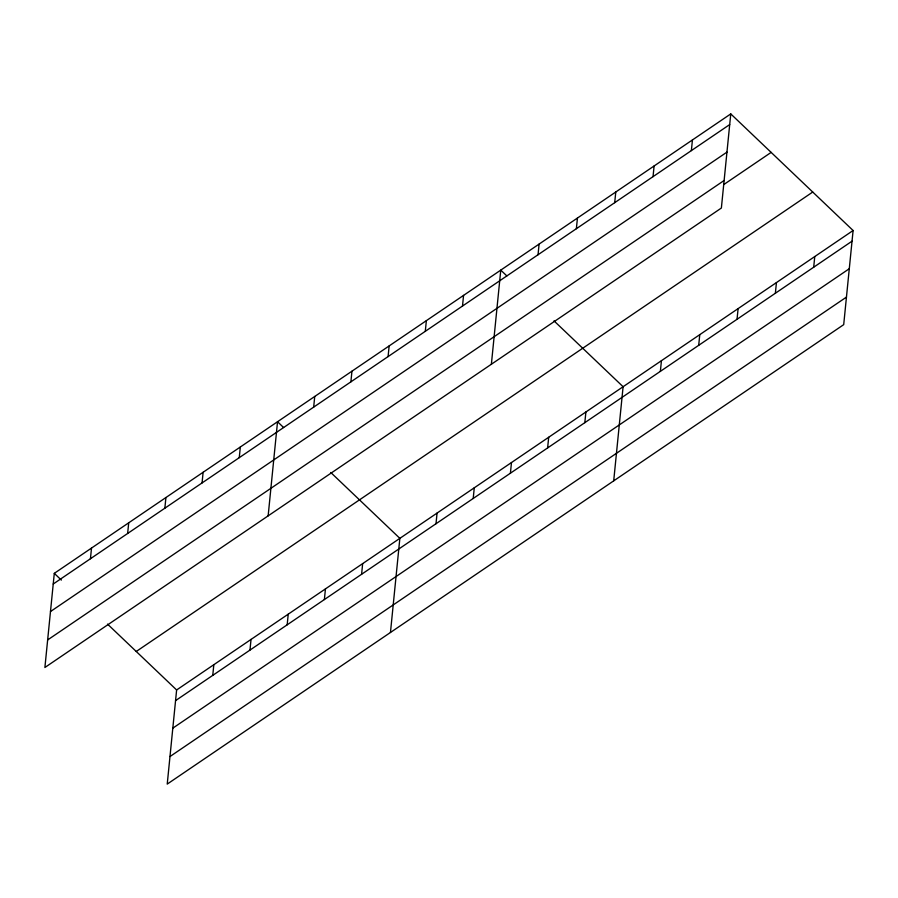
<?xml version="1.0" encoding="UTF-8"?>
<svg xmlns="http://www.w3.org/2000/svg" width="898" height="898" viewBox="0 0 898 898"><rect width="100%" height="100%" fill="white"/><g stroke="black" fill="none" stroke-linecap="round" stroke-linejoin="round"><path stroke-width="1.35" d="M730.77 113.911L54.295 573.351L44.9 667.483L721.375 208.033L730.77 113.911L853.1 230.517L843.705 324.649L167.23 784.089L176.625 689.967L853.1 230.517M90.44 558.747L91.506 548.083M127.639 533.479L128.706 522.816M164.85 508.212L165.917 497.548M202.061 482.944L203.116 472.281M212.759 675.352L213.825 664.688M239.261 457.677L240.327 447.013M249.97 650.085L251.036 639.421M268.143 515.867L277.538 421.734L283.588 427.515M287.18 624.817L288.236 614.153M313.671 407.131L314.738 396.467M324.38 599.55L325.446 588.886M350.882 381.863L351.949 371.2M361.591 574.282L362.657 563.618M388.082 356.596L389.148 345.932M390.462 632.473L399.857 538.351L330.778 472.494M425.293 331.328L426.359 320.665M436.001 523.736L437.068 513.072M462.504 306.061L463.559 295.397M473.212 498.469L474.267 487.805M491.374 364.251L500.77 270.118L506.82 275.899M510.412 473.201L511.478 462.537M538.037 254.751L539.103 244.088M547.623 447.934L548.689 437.27M576.37 228.721L577.436 218.057M584.822 422.666L585.889 412.002M614.703 202.679L615.77 192.015M613.704 480.857L623.1 386.724L554.01 320.878M653.037 176.648L654.103 165.984M660.367 371.357L661.433 360.693M691.37 150.606L692.437 139.942M698.7 345.326L699.766 334.662M737.034 319.284L738.1 308.62M775.367 293.253L776.433 282.589M813.7 267.211L814.767 256.559M53.229 584.014L729.704 124.575M50.479 611.56L726.965 152.121M47.65 639.937L724.125 180.498M723.788 184.55L771.146 152.391M136.249 651.477L812.735 192.037M175.559 700.631L852.034 241.18M172.809 728.166L849.284 268.727M169.98 756.543L846.455 297.103M54.295 573.351L61.356 580.086M107.535 624.11L176.625 689.967"/></g></svg>
